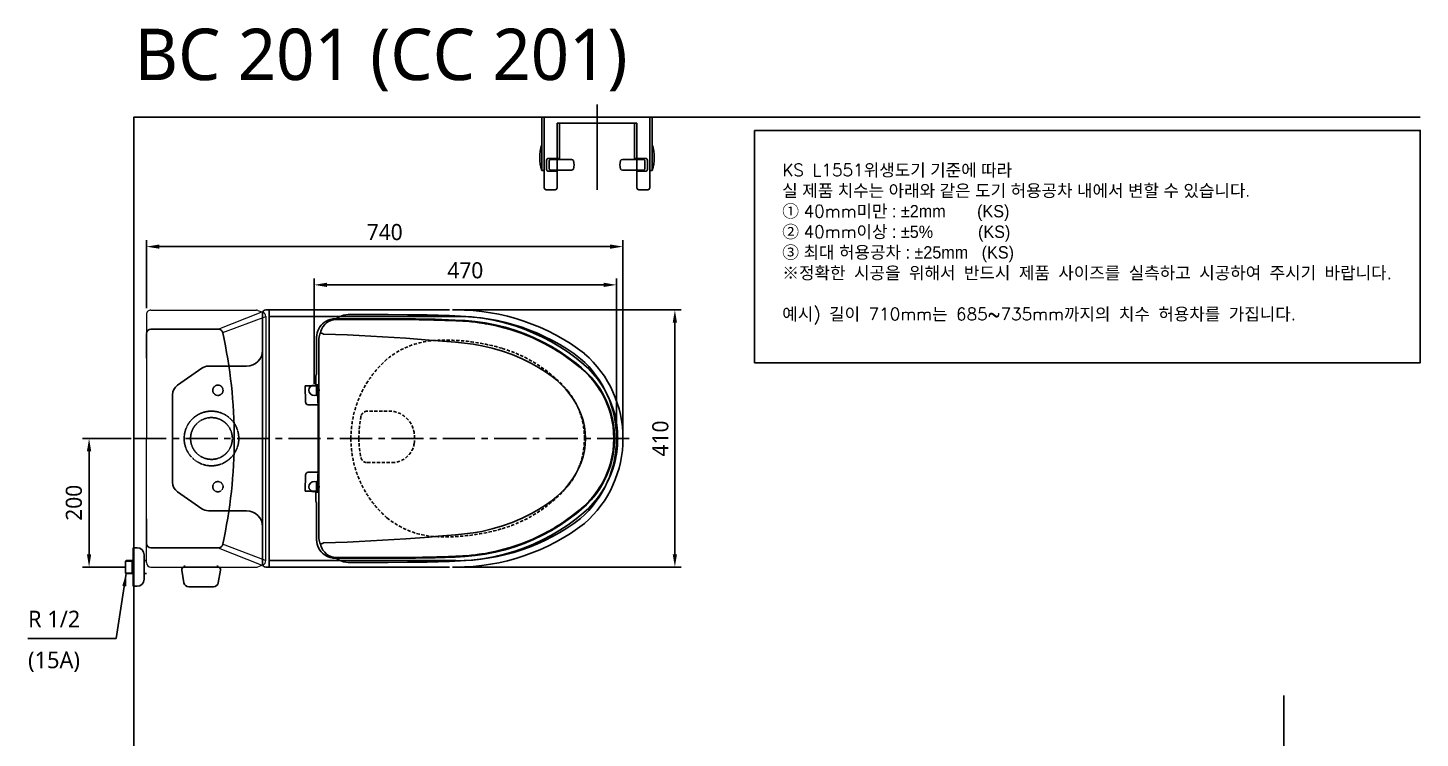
# Model space of a CAD drawing. Extents: x 2336 to 4524, y -14 to 2197.
# Drawn here: x 2359 to 4524, y 1091 to 2197 of the extents above; entities that cross this region are included whole.
import ezdxf

# ---------------------------------------------------------------- set-up
doc = ezdxf.new("R2010")
doc.units = 0
doc.header["$LTSCALE"] = 20
doc.header["$MEASUREMENT"] = 0
for name, pattern in [('CENTER', [2, 1.25, -0.25, 0.25, -0.25]), ('HIDDEN', [0.375, 0.25, -0.125]), ('HIDDEN2', [0.1875, 0.125, -0.0625])]:
    doc.linetypes.add(name, pattern=pattern)
doc.layers.get('0').update_dxf_attribs({"linetype": 'CONTINUOUS'})
doc.layers.get('DEFPOINTS').update_dxf_attribs({"linetype": 'CONTINUOUS'})
for name, color, linetype in [('1', 1, 'CONTINUOUS'), ('2', 2, 'CONTINUOUS'), ('3', 3, 'CONTINUOUS'), ('4', 4, 'CONTINUOUS'), ('6', 6, 'CONTINUOUS'), ('CEN', 1, 'CENTER'), ('CENTER', 2, 'CENTER'), ('FAUCET', 4, 'CONTINUOUS')]:
    doc.layers.add(name, color=color, linetype=linetype)
doc.styles.add('GHS', font='romans', dxfattribs={"bigfont": 'ghs'})
doc.styles.add('ROMANS', font='romans.shx')
doc.styles.get("Standard").update_dxf_attribs({"font": 'NanumGothic.ttf'})
doc.dimstyles.new('ISO-25', dxfattribs={"dimtxt": 15, "dimasz": 15, "dimexe": 5, "dimexo": 0.625, "dimgap": 3, "dimtad": 1, "dimtxsty": 'Standard', "dimcen": 2.5, "dimadec": 0, "dimazin": 0, "dimtfac": 1, "dimtmove": 0, "dimatfit": 3, "dimfxl": 0, "dimarcsym": 0})
doc.dimstyles.get("Standard").update_dxf_attribs({"dimtxt": 0.18, "dimasz": 0.18, "dimexe": 0.18, "dimexo": 0.0625, "dimgap": 0.09, "dimtad": 0, "dimtih": 1, "dimtoh": 1, "dimdec": 4, "dimzin": 0, "dimdsep": 46, "dimtxsty": 'Standard', "dimcen": 0.09, "dimadec": 0, "dimazin": 0, "dimtfac": 1, "dimtdec": 4, "dimtofl": 0, "dimtmove": 0, "dimatfit": 3, "dimfxl": 0, "dimtolj": 1, "dimtzin": 0, "dimarcsym": 0})

# ---------------------------------------------------------------- blocks, each defined once
blk = doc.blocks.new('*D15')
at = {"layer": '3', "color": 3, "lineweight": -2}
for p, q in [((2520, 1557.7), (2444.7, 1557.7)), ((2454.7, 1537.7), (2454.7, 1377.7)), ((2511.9, 1357.7), (2444.7, 1357.7))]:
    blk.add_line(p, q, dxfattribs=at)
at = {"layer": '3', "color": 3}
for points in [[(2451.3, 1537.7), (2458, 1537.7), (2454.7, 1557.7)], [(2451.3, 1377.7), (2458, 1377.7), (2454.7, 1357.7)]]:
    blk.add_solid(points, dxfattribs=at)
at = {"layer": 'DEFPOINTS', "color": 0}
for p in [(2530, 1557.7), (2454.7, 1357.7), (2521.9, 1357.7)]:
    blk.add_point(p, dxfattribs=at)
at = {"layer": '3', "color": 2, "insert": (2431.1, 1457.7), "char_height": 25, "attachment_point": 5, "rotation": 90}
blk.add_mtext('\\A1;200', dxfattribs=at)
blk = doc.blocks.new('*D19')
at = {"layer": '3', "color": 3, "lineweight": -2}
for p, q in [((2804.5, 1642.7), (2804.5, 1806.7)), ((3274.9, 1567.9), (3274.9, 1806.7)), ((2824.5, 1796.7), (3254.9, 1796.7))]:
    blk.add_line(p, q, dxfattribs=at)
at = {"layer": '3', "color": 3}
for points in [[(2824.5, 1800), (2824.5, 1793.4), (2804.5, 1796.7)], [(3254.9, 1800), (3254.9, 1793.4), (3274.9, 1796.7)]]:
    blk.add_solid(points, dxfattribs=at)
at = {"layer": 'DEFPOINTS', "color": 0}
for p in [(3274.9, 1796.7), (2804.5, 1632.7), (3274.9, 1557.9)]:
    blk.add_point(p, dxfattribs=at)
at = {"layer": '3', "color": 2, "insert": (3039.7, 1819.2), "char_height": 25, "attachment_point": 5}
blk.add_mtext('\\A1;470', dxfattribs=at)
blk = doc.blocks.new('*D20')
at = {"layer": '3', "color": 3, "lineweight": -2}
for p, q in [((3020, 1757.7), (3375.6, 1757.7)), ((3365.6, 1737.7), (3365.6, 1377.7)), ((3020, 1357.7), (3375.6, 1357.7))]:
    blk.add_line(p, q, dxfattribs=at)
at = {"layer": '3', "color": 3}
for points in [[(3362.2, 1737.7), (3368.9, 1737.7), (3365.6, 1757.7)], [(3362.2, 1377.7), (3368.9, 1377.7), (3365.6, 1357.7)]]:
    blk.add_solid(points, dxfattribs=at)
at = {"layer": 'DEFPOINTS', "color": 0}
for p in [(3010, 1757.7), (3010, 1357.7), (3365.6, 1357.7)]:
    blk.add_point(p, dxfattribs=at)
at = {"layer": '3', "color": 2, "insert": (3343.1, 1557.7), "char_height": 25, "attachment_point": 5, "rotation": 90}
blk.add_mtext('\\A1;410', dxfattribs=at)
blk = doc.blocks.new('*D28')
at = {"layer": '3', "color": 3, "lineweight": -2}
for p, q in [((2543.9, 1760.7), (2543.9, 1866.2)), ((3284.9, 1567.9), (3284.9, 1866.2)), ((2563.9, 1856.2), (3264.9, 1856.2))]:
    blk.add_line(p, q, dxfattribs=at)
at = {"layer": '3', "color": 3}
for points in [[(2563.9, 1859.5), (2563.9, 1852.9), (2543.9, 1856.2)], [(3264.9, 1859.5), (3264.9, 1852.9), (3284.9, 1856.2)]]:
    blk.add_solid(points, dxfattribs=at)
at = {"layer": 'DEFPOINTS', "color": 0}
for p in [(3284.9, 1856.2), (2543.9, 1750.7), (3284.9, 1557.9)]:
    blk.add_point(p, dxfattribs=at)
at = {"layer": '3', "color": 2, "insert": (2914.4, 1878.7), "char_height": 25, "attachment_point": 5}
blk.add_mtext('\\A1;740', dxfattribs=at)

msp = doc.modelspace()

# ---------------------------------------------------------------- linework, layer by layer
at = {"linetype": 'Continuous', "lineweight": 0}
for p, q in [((2550.9, 1757.2), (2715.1, 1757.2)), ((2655.6, 1728), (2722.3, 1754.2)), ((2717, 1756.9), (2725, 1754)), ((2543.9, 1750.7), (2543.9, 1557.7)), ((2729.1, 1747.2), (2662.4, 1722.2)), ((2729.5, 1747.3), (2729.5, 1557.7)), ((2543.9, 1682.7), (2543.9, 1720.2)), ((2543.9, 1682.7), (2543.9, 1557.7)), ((2543.9, 1364.6), (2543.9, 1557.7)), ((2543.9, 1432.6), (2543.9, 1557.7)), ((2729.5, 1368), (2729.5, 1557.7)), ((2543.9, 1432.6), (2543.9, 1395.1)), ((2655.6, 1387.4), (2722.3, 1361.2)), ((2729.1, 1368.1), (2662.4, 1393.1)), ((2550.9, 1357.6), (2715.1, 1357.6)), ((2717, 1358), (2725, 1361.3))]:
    msp.add_line(p, q, dxfattribs=at)
at = {"linetype": 'Continuous'}
for p, q in [((2729.5, 1757.7), (3015, 1757.7)), ((2734.5, 1747.7), (3025.1, 1747.7)), ((2734.5, 1367.7), (3025.1, 1367.7)), ((2729.5, 1357.7), (3015, 1357.7))]:
    msp.add_line(p, q, dxfattribs=at)
for p, q in [((2734.5, 1420.2), (2734.5, 1757.7)), ((2724.5, 1420.2), (2724.5, 1752.7)), ((2550.9, 1728), (2655.5, 1728)), ((2592.2, 1640.6), (2629.9, 1666.9)), ((2584.5, 1557.7), (2584.5, 1625.8)), ((2584.5, 1489.5), (2584.5, 1557.7)), ((2592.2, 1474.8), (2629.9, 1448.4)), ((2724.5, 1362.7), (2724.5, 1420.2)), ((2734.5, 1357.7), (2734.5, 1420.2)), ((2550.9, 1387.4), (2655.5, 1387.4))]:
    msp.add_line(p, q)
at = {"color": 2}
for p, q in [((2837.6, 1743.9), (2837.6, 1743.9)), ((2837.6, 1743.9), (2837.6, 1743.9)), ((2807.5, 1655.8), (2807.5, 1641.6)), ((2790.9, 1639.7), (2802.4, 1639.7)), ((2790.9, 1639.7), (2791.4, 1614.1)), ((2792.9, 1639.7), (2795.9, 1639.7)), ((2802.4, 1639.7), (2808.2, 1639.7)), ((2808.2, 1638.1), (2808.2, 1625.9)), ((2809, 1625.9), (2808.4, 1626)), ((2809.7, 1624.2), (2808.8, 1624.2)), ((2809.7, 1624.5), (2810.8, 1624.4)), ((2810.4, 1624.2), (2809.7, 1624.2)), ((2810.4, 1624.2), (2810.8, 1624.2)), ((2810.6, 1613.1), (2810.4, 1624.2)), ((2795.4, 1610.2), (2802.4, 1610.2)), ((2802.4, 1610.2), (2810.9, 1610.2)), ((2790.9, 1475.7), (2791.4, 1501.2)), ((2795.4, 1505.2), (2802.4, 1505.2)), ((2802.4, 1505.2), (2810.9, 1505.2)), ((2810.6, 1502.2), (2810.4, 1491.2)), ((2790.9, 1475.7), (2802.4, 1475.7)), ((2792.9, 1475.7), (2795.9, 1475.7)), ((2802.4, 1475.7), (2808.2, 1475.7)), ((2807.5, 1459.5), (2807.5, 1473.7)), ((2808.2, 1477.2), (2808.2, 1489.4)), ((2809, 1489.5), (2808.4, 1489.4)), ((2809.7, 1491.2), (2808.8, 1491.2)), ((2810.4, 1491.2), (2809.7, 1491.2)), ((2809.7, 1490.9), (2810.8, 1491)), ((2810.4, 1491.2), (2810.8, 1491.2)), ((2837.6, 1371.4), (2837.6, 1371.4)), ((2837.6, 1371.4), (2837.6, 1371.4))]:
    msp.add_line(p, q, dxfattribs=at)
at = {"ltscale": 0.1}
for p, q in [((2640.2, 1670.2), (2699.5, 1670.2)), ((2640.2, 1445.2), (2699.5, 1445.2))]:
    msp.add_line(p, q, dxfattribs=at)
at = {"color": 2, "linetype": 'HIDDEN'}
for p, q in [((2925.7, 1600.2), (2887.2, 1600.2)), ((2887.2, 1520.2), (2925.7, 1520.2))]:
    msp.add_line(p, q, dxfattribs=at)
at = {"color": 2}
for points in [[(2832.7, 1743.5), (2829.4, 1742.8), (2826.3, 1741.7), (2823.2, 1740.2), (2820, 1738.1), (2817.8, 1736.2), (2815.6, 1734), (2813.7, 1731.4), (2811.9, 1728.5), (2810.5, 1725.3), (2809.4, 1721.9), (2808.8, 1719.2)], [(2814.3, 1722.1), (2815.2, 1724.8), (2816.1, 1727), (2817.2, 1729.2), (2818.4, 1731.2), (2821.1, 1734.8), (2824, 1737.6), (2827.2, 1739.7), (2830.6, 1741.2), (2834.4, 1742.2), (2838.4, 1742.6)], [(2837.6, 1743.9), (2833.7, 1743.7), (2832.7, 1743.5)], [(2950.3, 1743.9), (2931.3, 1743.9), (2900.4, 1743.9), (2893.6, 1743.9), (2886.9, 1743.9), (2880.6, 1743.9), (2874.7, 1743.9), (2870.9, 1743.9), (2866.1, 1743.9), (2860.4, 1743.9), (2853.8, 1743.9), (2846.1, 1743.9), (2837.6, 1743.9)], [(2838.4, 1742.6), (2849.6, 1742.6), (2860.1, 1742.7), (2870.1, 1742.7), (2879.2, 1742.7), (2882.4, 1742.7), (2885.5, 1742.7), (2888.8, 1742.7), (2891.9, 1742.7), (2894, 1742.7), (2896.8, 1742.7), (2900.1, 1742.7), (2901, 1742.7), (2902, 1742.7), (2903, 1742.7), (2904.1, 1742.7), (2905.2, 1742.7), (2906.3, 1742.7), (2915.5, 1742.7), (2925.8, 1742.7), (2937.2, 1742.7), (2949.6, 1742.7), (2952.9, 1742.7), (2954.4, 1742.7), (2955.9, 1742.7), (2957.5, 1742.6), (2959.1, 1742.6), (2960.8, 1742.6), (2962.6, 1742.6), (2967.7, 1742.5), (2973.2, 1742.4), (2979.2, 1742.3), (2985.6, 1742.2), (2990.7, 1742), (2995.2, 1741.9), (2999.2, 1741.8), (3002.6, 1741.7), (3005.5, 1741.6), (3007.9, 1741.5), (3013.5, 1741.3), (3019.2, 1741.1), (3024.8, 1740.8), (3028.5, 1740.7), (3035.6, 1740.3), (3041.4, 1740), (3049.4, 1739.3), (3052.6, 1739), (3055.4, 1738.6), (3058, 1738.3), (3060.2, 1738), (3062, 1737.8), (3063.4, 1737.6), (3065.4, 1737.3), (3068, 1736.9), (3071.3, 1736.3), (3075.4, 1735.6), (3080.2, 1734.7), (3085.6, 1733.5), (3091.8, 1732.1), (3109.5, 1727.2), (3126.7, 1721.4), (3143.5, 1714.6), (3154.2, 1709.7), (3164.6, 1704.3), (3167, 1703.1), (3169.3, 1701.8), (3171.5, 1700.5), (3173.8, 1699.2), (3176.1, 1697.9), (3178.3, 1696.6), (3180.5, 1695.2), (3186.9, 1691.3), (3193.1, 1687.1), (3199.3, 1682.8), (3204.9, 1678.7), (3209.6, 1675.1), (3214.1, 1671.5), (3218.2, 1668.2), (3219.2, 1667.3), (3220.1, 1666.5), (3221, 1665.7), (3221.9, 1665), (3222.8, 1664.2), (3223.6, 1663.5), (3228.1, 1659.3), (3231.6, 1655.7), (3233.8, 1653.3), (3235.5, 1651.4), (3237.6, 1649), (3240.1, 1645.9), (3242.7, 1642.4), (3245.4, 1638.7), (3248.1, 1634.6), (3250.4, 1630.9), (3253, 1626.5), (3255.6, 1621.5), (3256.6, 1619.3), (3257.7, 1617.1), (3258.8, 1614.7), (3259.8, 1612.3), (3260.8, 1609.7), (3261.9, 1607), (3263.4, 1602.7), (3265, 1597.5), (3266.6, 1591.4), (3268.2, 1584.3), (3269.5, 1576.4), (3270.3, 1567.5), (3270.7, 1557.7)], [(2857.5, 1750.4), (2854, 1750.1), (2850.5, 1749.5), (2847.5, 1748.6), (2844.9, 1747.5), (2842.1, 1746), (2840, 1744.5), (2839.3, 1744)], [(3276.7, 1557.7), (3276.6, 1561.8), (3276.3, 1568.3), (3275.8, 1573.8), (3275.3, 1578.6), (3274.7, 1582.4), (3273.9, 1586.7), (3273, 1590.9), (3272, 1595.3), (3269.1, 1605.1), (3265.6, 1614.8), (3261.4, 1624.2), (3256.6, 1633.3), (3251.2, 1642.1), (3245.3, 1650.5), (3238.7, 1658.4), (3231.7, 1665.9), (3224.1, 1672.9), (3212.1, 1682.7), (3199.7, 1691.8), (3186.8, 1700.3), (3173.5, 1708.1), (3159.8, 1715.3), (3145.8, 1721.8), (3131.5, 1727.6), (3117, 1732.8), (3100.4, 1737.7), (3083.6, 1741.7), (3066.6, 1744.7), (3049.4, 1746.9), (3032.2, 1748.1), (3014.9, 1748.8), (2997.6, 1749.4), (2980.3, 1749.9), (2949.9, 1750.3), (2919.5, 1750.4), (2912.8, 1750.4), (2906.2, 1750.4), (2900, 1750.4), (2894.1, 1750.4), (2890.4, 1750.4), (2885.7, 1750.4), (2880.1, 1750.4), (2873.5, 1750.4), (2866, 1750.4), (2857.5, 1750.4)], [(2857.5, 1750.4), (2857.5, 1750.4), (2857.5, 1750.3)], [(3271.4, 1568.5), (3271.1, 1571.6), (3270.4, 1577.2), (3269.7, 1582), (3269, 1585.9), (3268.1, 1590.2), (3267, 1594.4), (3265.8, 1598.8), (3262.4, 1608.7), (3258.4, 1618.3), (3253.6, 1627.6), (3248.2, 1636.5), (3242.1, 1645), (3235.5, 1653.1), (3228.2, 1660.6), (3220.5, 1667.7), (3212.4, 1674.3), (3199.9, 1683.7), (3187, 1692.5), (3173.6, 1700.7), (3159.8, 1708.1), (3145.7, 1714.9), (3131.2, 1720.9), (3116.5, 1726.2), (3101.5, 1730.7), (3086.2, 1734.5), (3070.8, 1737.5), (3055.2, 1739.8), (3039.6, 1741.2), (3023.9, 1742), (2993, 1743.1), (2962.2, 1743.8), (2950.3, 1743.9)], [(2811.7, 1709.4), (2811.7, 1710), (2811.7, 1710.6), (2811.7, 1711.3), (2811.8, 1711.9), (2811.8, 1712.7), (2811.9, 1713), (2812, 1713.6), (2812, 1714.2), (2812.2, 1715), (2812.3, 1715.9), (2812.9, 1718.1), (2813.6, 1720.1), (2814.3, 1722.1)], [(2819.4, 1720.2), (2817.8, 1720.9), (2817, 1721.2), (2817, 1721.2), (2816.8, 1721.3), (2816.3, 1721.4), (2815.1, 1721.9), (2814.3, 1722.1)], [(2819.4, 1720.2), (2837.7, 1719.6), (2856, 1718.9), (2874.4, 1718.1), (2892.8, 1717.1), (2911.2, 1716), (2947.4, 1713.7), (2983.6, 1710.9), (2997.3, 1709.8), (3011, 1708.6), (3024.7, 1707.4), (3038.4, 1706.1), (3052, 1704.5), (3065.5, 1702.1), (3081.5, 1698.4), (3097.3, 1693.8), (3112.8, 1688.2), (3127.9, 1681.7), (3142.6, 1674.2)], [(2811.9, 1557.7), (2811.9, 1571.4), (2811.9, 1585.2), (2811.8, 1598.9), (2811.8, 1612.6), (2811.8, 1626.2), (2811.8, 1640.6), (2811.7, 1675.3), (2811.7, 1709.4)], [(3142.6, 1674.2), (3153.6, 1668), (3164.2, 1661.2), (3174.6, 1653.9), (3182, 1648.2), (3188.9, 1641.6), (3195.4, 1634.8), (3201.4, 1627.5), (3207, 1619.9), (3212, 1611.8), (3216.3, 1603.4), (3219.9, 1594.7), (3222.8, 1585.7), (3224.8, 1576.5), (3226, 1567.1), (3226.4, 1557.7)], [(2807.6, 1656.1), (2807.5, 1655.8)], [(2807.5, 1655.8), (2807.5, 1655.7)], [(2807.5, 1655.8), (2807.5, 1655.7)], [(2807.6, 1656.3), (2807.6, 1656.1)], [(2807.6, 1656.3), (2807.6, 1656.3), (2807.6, 1656.3)], [(2809.8, 1639.7), (2809.7, 1639.7), (2809.2, 1639.6), (2809, 1639.5), (2808.7, 1639.3), (2808.6, 1639.2), (2808.5, 1639.1), (2808.4, 1638.8), (2808.2, 1638.5), (2808.2, 1638.1)], [(2808.2, 1639.7), (2808.7, 1639.7), (2809.3, 1639.7), (2809.7, 1639.7)], [(2808.4, 1626), (2808.2, 1626), (2808.2, 1626)], [(2808.2, 1626), (2808.2, 1625.7), (2808.3, 1625.4), (2808.5, 1625.2), (2808.6, 1624.9), (2809.1, 1624.6), (2809.3, 1624.5)], [(2810.8, 1625.8), (2810.7, 1625.8), (2809.7, 1625.9), (2809, 1625.9)], [(2809.3, 1624.5), (2809.7, 1624.5)], [(2791.4, 1614.1), (2791.5, 1613.2), (2791.8, 1612.4), (2792.6, 1611.3), (2793.9, 1610.5), (2795.4, 1610.2)], [(3271.8, 1557.7), (3271.6, 1565.1), (3271.4, 1568.5)], [(2811.9, 1557.7), (2811.9, 1543.9), (2811.9, 1530.2), (2811.8, 1516.5), (2811.8, 1502.8), (2811.8, 1489.1), (2811.8, 1474.7), (2811.7, 1440.1), (2811.7, 1406)], [(2838.4, 1372.8), (2849.6, 1372.7), (2860.1, 1372.7), (2870.1, 1372.7), (2879.2, 1372.7), (2882.4, 1372.7), (2885.5, 1372.6), (2888.8, 1372.6), (2891.9, 1372.6), (2894, 1372.6), (2896.8, 1372.6), (2900.1, 1372.6), (2901, 1372.6), (2902, 1372.6), (2903, 1372.6), (2904.1, 1372.6), (2905.2, 1372.6), (2906.3, 1372.6), (2915.5, 1372.6), (2925.8, 1372.6), (2937.2, 1372.6), (2949.6, 1372.7), (2952.9, 1372.7), (2954.4, 1372.7), (2955.9, 1372.7), (2957.5, 1372.7), (2959.1, 1372.7), (2960.8, 1372.7), (2962.6, 1372.8), (2967.7, 1372.8), (2973.2, 1372.9), (2979.2, 1373), (2985.6, 1373.2), (2990.7, 1373.3), (2995.2, 1373.4), (2999.2, 1373.6), (3002.6, 1373.7), (3005.5, 1373.8), (3007.9, 1373.8), (3013.5, 1374.1), (3019.2, 1374.3), (3024.8, 1374.5), (3028.5, 1374.7), (3035.6, 1375), (3041.4, 1375.4), (3049.4, 1376.1), (3052.6, 1376.4), (3055.4, 1376.7), (3058, 1377), (3060.2, 1377.3), (3062, 1377.6), (3063.4, 1377.8), (3065.4, 1378.1), (3068, 1378.5), (3071.3, 1379), (3075.4, 1379.8), (3080.2, 1380.7), (3085.6, 1381.9), (3091.8, 1383.3), (3109.5, 1388.1), (3126.7, 1394), (3143.5, 1400.7), (3154.2, 1405.7), (3164.6, 1411), (3167, 1412.3), (3169.3, 1413.5), (3171.5, 1414.8), (3173.8, 1416.1), (3176.1, 1417.4), (3178.3, 1418.8), (3180.5, 1420.1), (3186.9, 1424.1), (3193.1, 1428.2), (3199.3, 1432.5), (3204.9, 1436.7), (3209.6, 1440.3), (3214.1, 1443.9), (3218.2, 1447.2), (3219.2, 1448), (3220.1, 1448.8), (3221, 1449.6), (3221.9, 1450.4), (3222.8, 1451.1), (3223.6, 1451.9), (3228.1, 1456.1), (3231.6, 1459.6), (3233.8, 1462.1), (3235.5, 1464), (3237.6, 1466.4), (3240.1, 1469.5), (3242.7, 1472.9), (3245.4, 1476.7), (3248.1, 1480.7), (3250.4, 1484.5), (3253, 1488.9), (3255.6, 1493.9), (3256.6, 1496), (3257.7, 1498.3), (3258.8, 1500.6), (3259.8, 1503.1), (3260.8, 1505.7), (3261.9, 1508.3), (3263.4, 1512.7), (3265, 1517.9), (3266.6, 1524), (3268.2, 1531), (3269.5, 1539), (3270.3, 1547.9), (3270.7, 1557.7)], [(3276.7, 1557.7), (3276.6, 1553.5), (3276.3, 1547.1), (3275.8, 1541.5), (3275.3, 1536.8), (3274.7, 1532.9), (3273.9, 1528.7), (3273, 1524.4), (3272, 1520.1), (3269.1, 1510.2), (3265.6, 1500.6), (3261.4, 1491.1), (3256.6, 1482), (3251.2, 1473.3), (3245.3, 1464.9), (3238.7, 1456.9), (3231.7, 1449.4), (3224.1, 1442.4), (3212.1, 1432.7), (3199.7, 1423.6), (3186.8, 1415.1), (3173.5, 1407.3), (3159.8, 1400.1), (3145.8, 1393.5), (3131.5, 1387.7), (3117, 1382.6), (3100.4, 1377.7), (3083.6, 1373.7), (3066.6, 1370.6), (3049.4, 1368.5), (3032.2, 1367.3), (3014.9, 1366.5), (2997.6, 1365.9), (2980.3, 1365.5), (2949.9, 1365.1), (2919.5, 1365), (2912.8, 1365), (2906.2, 1365), (2900, 1365), (2894.1, 1365), (2890.4, 1365), (2885.7, 1365), (2880.1, 1365), (2873.5, 1365), (2866, 1365), (2857.5, 1365)], [(3271.4, 1546.8), (3271.1, 1543.8), (3270.4, 1538.2), (3269.7, 1533.4), (3269, 1529.5), (3268.1, 1525.2), (3267, 1520.9), (3265.8, 1516.6), (3262.4, 1506.7), (3258.4, 1497.1), (3253.6, 1487.8), (3248.2, 1478.8), (3242.1, 1470.3), (3235.5, 1462.3), (3228.2, 1454.7), (3220.5, 1447.7), (3212.4, 1441.1), (3199.9, 1431.6), (3187, 1422.8), (3173.6, 1414.7), (3159.8, 1407.2), (3145.7, 1400.5), (3131.2, 1394.5), (3116.5, 1389.2), (3101.5, 1384.6), (3086.2, 1380.8), (3070.8, 1377.8), (3055.2, 1375.6), (3039.6, 1374.1), (3023.9, 1373.3), (2993, 1372.2), (2962.2, 1371.6), (2950.3, 1371.5)], [(3142.6, 1441.1), (3153.6, 1447.4), (3164.2, 1454.2), (3174.6, 1461.4), (3182, 1467.2), (3188.9, 1473.7), (3195.4, 1480.6), (3201.4, 1487.9), (3207, 1495.5), (3212, 1503.5), (3216.3, 1511.9), (3219.9, 1520.6), (3222.8, 1529.6), (3224.8, 1538.9), (3226, 1548.2), (3226.4, 1557.7)], [(3271.8, 1557.7), (3271.6, 1550.3), (3271.4, 1546.8)], [(2791.4, 1501.2), (2791.5, 1502.2), (2791.8, 1503), (2792.6, 1504), (2793.9, 1504.9), (2795.4, 1505.2)], [(2808.2, 1489.4), (2808.2, 1489.6), (2808.3, 1489.9), (2808.5, 1490.2), (2808.6, 1490.4), (2809.1, 1490.8), (2809.3, 1490.8)], [(2808.4, 1489.4), (2808.2, 1489.4), (2808.2, 1489.4)], [(2809.8, 1475.7), (2809.7, 1475.7), (2809.2, 1475.8), (2809, 1475.9), (2808.7, 1476), (2808.6, 1476.1), (2808.5, 1476.3), (2808.4, 1476.6), (2808.2, 1476.9), (2808.2, 1477.2)], [(2808.2, 1475.7), (2808.7, 1475.7), (2809.3, 1475.7), (2809.7, 1475.7)], [(2810.8, 1489.5), (2810.7, 1489.5), (2809.7, 1489.5), (2809, 1489.5)], [(2809.3, 1490.8), (2809.7, 1490.9)], [(2807.5, 1459.6), (2807.5, 1459.7)], [(2807.6, 1459.2), (2807.5, 1459.6)], [(2807.5, 1459.6), (2807.5, 1459.6)], [(2807.6, 1459.1), (2807.6, 1459.2)], [(2807.6, 1459), (2807.6, 1459), (2807.6, 1459.1)], [(2819.4, 1395.2), (2837.7, 1395.7), (2856, 1396.4), (2874.4, 1397.3), (2892.8, 1398.3), (2911.2, 1399.3), (2947.4, 1401.7), (2983.6, 1404.4), (2997.3, 1405.5), (3011, 1406.7), (3024.7, 1407.9), (3038.4, 1409.2), (3052, 1410.9), (3065.5, 1413.2), (3081.5, 1416.9), (3097.3, 1421.6), (3112.8, 1427.2), (3127.9, 1433.7), (3142.6, 1441.1)], [(2832.7, 1371.8), (2829.4, 1372.6), (2826.3, 1373.7), (2823.2, 1375.2), (2820, 1377.3), (2817.8, 1379.2), (2815.6, 1381.4), (2813.7, 1384), (2811.9, 1386.8), (2810.5, 1390), (2809.4, 1393.5), (2808.8, 1396.1)], [(2811.7, 1406), (2811.7, 1405.4), (2811.7, 1404.8), (2811.7, 1404.1), (2811.8, 1403.4), (2811.8, 1402.7), (2811.9, 1402.4), (2812, 1401.7), (2812, 1401.1), (2812.2, 1400.4), (2812.3, 1399.5), (2812.9, 1397.2), (2813.6, 1395.2), (2814.3, 1393.3)], [(2819.4, 1395.2), (2817.8, 1394.5), (2817, 1394.2), (2817, 1394.2), (2816.8, 1394.1), (2816.3, 1393.9), (2815.1, 1393.5), (2814.3, 1393.3)], [(2814.3, 1393.3), (2815.2, 1390.6), (2816.1, 1388.4), (2817.2, 1386.1), (2818.4, 1384.1), (2821.1, 1380.6), (2824, 1377.8), (2827.2, 1375.7), (2830.6, 1374.1), (2834.4, 1373.1), (2838.4, 1372.8)], [(2837.6, 1371.4), (2833.7, 1371.7), (2832.7, 1371.8)], [(2950.3, 1371.5), (2931.3, 1371.4), (2900.4, 1371.4), (2893.6, 1371.4), (2886.9, 1371.4), (2880.6, 1371.4), (2874.7, 1371.4), (2870.9, 1371.4), (2866.1, 1371.4), (2860.4, 1371.4), (2853.8, 1371.4), (2846.1, 1371.4), (2837.6, 1371.4)], [(2857.5, 1365), (2854, 1365.2), (2850.5, 1365.8), (2847.5, 1366.8), (2844.9, 1367.8), (2842.1, 1369.4), (2840, 1370.8), (2839.3, 1371.4)], [(2857.5, 1365), (2857.5, 1365), (2857.5, 1365)]]:
    msp.add_lwpolyline(points, dxfattribs=at)
at = {"linetype": 'HIDDEN2', "ltscale": 0.1}
for centre, radius in [((2655, 1632.7), 8), ((2645, 1557.7), 42.5), ((2645, 1557.7), 32.5), ((2655, 1482.7), 8)]:
    msp.add_circle(centre, radius, dxfattribs=at)
at = {"linetype": 'Continuous'}
for centre in [(2804.5, 1632.7), (2804.5, 1482.7)]:
    msp.add_circle(centre, 8, dxfattribs=at)
at = {"linetype": 'Continuous', "lineweight": 0}
for centre, radius, start, end in [((2550.5, 1750.7), 6.58, 86.374, 179.3015), ((2715.1, 1752.2), 5, 67.5667, 90), ((2722.3, 1747.3), 7.25, 0, 67.5667), ((2550.9, 1364.6), 7, 180.0383, 270.0382), ((2722.3, 1368), 7.25, 292.4333, 0), ((2715.1, 1362.6), 5, 270, 292.4333)]:
    msp.add_arc(centre, radius, start, end, dxfattribs=at)
for centre, radius, start, end in [((2729.5, 1752.7), 5, 90, 180), ((2551, 1720.9), 7.05, 90, 180), ((2655.5, 1720.9), 7.05, 11.3395, 90), ((2699.5, 1695.2), 25, 270, 0), ((2602.5, 1625.8), 18, 124.992, 180), ((2602.5, 1489.5), 18, 180, 235.008), ((2699.5, 1420.2), 25, 0, 90), ((2551, 1394.4), 7.05, 180, 270), ((2655.5, 1394.4), 7.05, 270, 348.6605), ((2729.5, 1362.7), 5, 180, 270)]:
    msp.add_arc(centre, radius, start, end)
at = {"color": 2, "linetype": 'HIDDEN'}
for centre, radius, start, end in [((3009.1, 1401.7), 309, 73.4958, 92.8031), ((3000.3, 1580.5), 130, 92.8031, 129.3492), ((3035.8, 1491.8), 215, 40.1131, 73.4958), ((3025.2, 1557.9), 163.3, 131.0763, 180.0826), ((3106.1, 1557.8), 118.8, 359.9294, 37.6229), ((3065.7, 1557.7), 191.4, 169.5901, 180.0039), ((2887.2, 1590.2), 10, 90, 167.8487), ((2920.8, 1560.7), 39.8, 7.6772, 82.8964), ((2910.9, 1557.7), 50, 0, 9.5941), ((3025.2, 1557.4), 163.3, 179.9174, 228.9237), ((3014.9, 1557.7), 140.6, 180, 192.1513), ((2925.7, 1555.2), 35, 270, 350.4059), ((2910.9, 1557.7), 50, 350.4059, 0), ((3106.1, 1557.5), 118.8, 322.3771, 0.0706), ((2887.2, 1530.2), 10, 192.1513, 270), ((3035.8, 1623.5), 215, 286.5042, 319.8869), ((3000.3, 1534.9), 130, 230.6508, 267.1969), ((3009.1, 1713.7), 309, 267.1969, 286.5042)]:
    msp.add_arc(centre, radius, start, end, dxfattribs=at)
at = {"linetype": 'Continuous'}
for centre, radius, start, end in [((3109.6, 1557.9), 175.3, 359.9239, 48.7209), ((3109.5, 1557.9), 165.4, 359.9196, 48.5535), ((3109.5, 1557.4), 165.4, 311.4465, 0.0804), ((3109.6, 1557.4), 175.3, 311.2791, 0.0761)]:
    msp.add_arc(centre, radius, start, end, dxfattribs=at)
at = {"ltscale": 0.1}
for centre, start, end in [((2640.2, 1652.2), 90, 124.992), ((2640.2, 1463.2), 235.008, 270)]:
    msp.add_arc(centre, 18, start, end, dxfattribs=at)
at = {"color": 2}
for centre, major_axis, ratio, start_param, end_param in [((2809.1, 1641.6), (1.54, -0.24), 0.922859, 3.294378, 4.866949), ((2813.6, 1613.2), (0, 3), 0.999391, 1.58825, 1.913167), ((2813.6, 1613.2), (0, 3), 0.999391, 1.913167, 1.94548)]:
    msp.add_ellipse(centre, major_axis=major_axis, ratio=ratio, start_param=start_param, end_param=end_param, dxfattribs=at)
at = {"color": 2, "extrusion": (0, 0, -1)}
for centre, major_axis, ratio, start_param, end_param in [((2813.6, 1502.2), (0, -3), 0.999391, 1.58825, 1.913167), ((2813.6, 1502.2), (0, -3), 0.999391, 1.913167, 1.94548), ((2809.1, 1473.7), (1.54, 0.24), 0.922859, 3.294378, 4.866949)]:
    msp.add_ellipse(centre, major_axis=major_axis, ratio=ratio, start_param=start_param, end_param=end_param, dxfattribs=at)
at = {"color": 2}
for points, knots in [([(2808.8, 1719.2), (2808.8, 1719), (2808.7, 1718), (2808.5, 1716.4), (2808.4, 1715), (2808.4, 1714.3)], [0.8969833, 0.8969833, 0.8969833, 0.8969833, 0.9130435, 0.9565217, 1, 1, 1, 1]), ([(2808.4, 1714.3), (2808.4, 1712), (2808.4, 1707.8), (2808.4, 1701.8), (2808.4, 1696.2), (2808.4, 1691), (2808.4, 1686.1), (2808.4, 1681.6), (2808.4, 1677.4), (2808.4, 1673.5), (2808.4, 1669.9), (2808.4, 1666.5), (2808.5, 1663.5), (2808.5, 1661.8), (2808.5, 1661.1)], [0, 0, 0, 0, 0.0833333, 0.1666667, 0.25, 0.3333333, 0.4166667, 0.5, 0.5833333, 0.6666667, 0.75, 0.8333333, 0.9166667, 0.9899497, 0.9899497, 0.9899497, 0.9899497]), ([(2807.5, 1641.6), (2807.5, 1641.6), (2807.5, 1641.6), (2807.6, 1641.6), (2807.6, 1641.6)], [0.8469089, 0.8469089, 0.8469089, 0.8469089, 0.9166667, 1, 1, 1, 1]), ([(2809.1, 1640.2), (2809.3, 1640.2), (2809.8, 1640.2), (2810.2, 1640.2), (2810.5, 1640.2), (2810.5, 1640.2)], [0, 0, 0, 0, 0.3333333, 0.6666667, 0.6977408, 0.6977408, 0.6977408, 0.6977408]), ([(2810.6, 1639.7), (2810.6, 1639.7), (2810.6, 1639.7), (2810.6, 1639.7), (2810.4, 1639.7), (2810.3, 1639.7), (2809.8, 1639.7)], [0.4380291, 0.4380291, 0.4380291, 0.4380291, 0.4524758, 0.4524758, 0.4524758, 0.5595101, 0.5595101, 0.5595101, 0.5595101]), ([(2807.5, 1473.7), (2807.5, 1473.7), (2807.5, 1473.7), (2807.6, 1473.7), (2807.6, 1473.7)], [0.8469089, 0.8469089, 0.8469089, 0.8469089, 0.9166667, 1, 1, 1, 1]), ([(2809.1, 1475.2), (2809.3, 1475.2), (2809.8, 1475.2), (2810.2, 1475.2), (2810.5, 1475.2), (2810.5, 1475.2)], [0, 0, 0, 0, 0.3333333, 0.6666667, 0.6977408, 0.6977408, 0.6977408, 0.6977408]), ([(2810.6, 1475.6), (2810.6, 1475.6), (2810.6, 1475.6), (2810.6, 1475.6), (2810.4, 1475.6), (2810.3, 1475.6), (2809.8, 1475.7)], [0.4380291, 0.4380291, 0.4380291, 0.4380291, 0.4524758, 0.4524758, 0.4524758, 0.5595101, 0.5595101, 0.5595101, 0.5595101]), ([(2808.4, 1401.1), (2808.4, 1403.3), (2808.4, 1407.6), (2808.4, 1413.6), (2808.4, 1419.2), (2808.4, 1424.4), (2808.4, 1429.2), (2808.4, 1433.7), (2808.4, 1437.9), (2808.4, 1441.8), (2808.4, 1445.5), (2808.4, 1448.8), (2808.5, 1451.8), (2808.5, 1453.5), (2808.5, 1454.3)], [0, 0, 0, 0, 0.0833333, 0.1666667, 0.25, 0.3333333, 0.4166667, 0.5, 0.5833333, 0.6666667, 0.75, 0.8333333, 0.9166667, 0.9899497, 0.9899497, 0.9899497, 0.9899497]), ([(2808.8, 1396.1), (2808.8, 1396.4), (2808.7, 1397.3), (2808.5, 1399), (2808.4, 1400.4), (2808.4, 1401.1)], [0.8969833, 0.8969833, 0.8969833, 0.8969833, 0.9130435, 0.9565217, 1, 1, 1, 1])]:
    msp.add_open_spline(points, degree=3, knots=knots, dxfattribs=at)
for points in [[(2808, 1657.1), (2808, 1657), (2807.9, 1656.9), (2807.8, 1656.6), (2807.7, 1656.4), (2807.6, 1656.3)], [(2808.5, 1660.7), (2808.5, 1660.6), (2808.5, 1660.3), (2808.5, 1659.8), (2808.5, 1659.4), (2808.4, 1659), (2808.4, 1658.6), (2808.3, 1658.2), (2808.3, 1657.9), (2808.2, 1657.6), (2808.2, 1657.4), (2808.1, 1657.2), (2808, 1657.1), (2808, 1657.1)], [(2808.5, 1661.1), (2808.5, 1660.9), (2808.5, 1660.8), (2808.5, 1660.7)], [(2807.6, 1641.6), (2807.9, 1641.6), (2808.5, 1641.5), (2809.3, 1641.3), (2809.8, 1641.3), (2810.1, 1641.2)], [(2808.3, 1638.5), (2808.2, 1638.9), (2808.2, 1639.3), (2808.2, 1639.7)], [(2808.8, 1624.2), (2808.8, 1624.4), (2808.8, 1624.6), (2808.8, 1624.8)], [(2810.1, 1641.2), (2810.1, 1641.2), (2810.2, 1641.2), (2810.2, 1641.1), (2810.3, 1641), (2810.4, 1640.8), (2810.5, 1640.6), (2810.5, 1640.3), (2810.6, 1640), (2810.6, 1639.7), (2810.7, 1639.3), (2810.7, 1638.9), (2810.7, 1638.5), (2810.8, 1638.1), (2810.8, 1637.6), (2810.8, 1637.3), (2810.8, 1637.2)], [(2810.8, 1637.2), (2810.8, 1634.3), (2810.8, 1628.2), (2810.8, 1618.4), (2810.8, 1607.9), (2810.8, 1596.7), (2810.8, 1584.6), (2810.8, 1571.7), (2810.8, 1562.5), (2810.8, 1557.7)], [(2810.8, 1478.2), (2810.8, 1481.1), (2810.8, 1487.1), (2810.8, 1496.9), (2810.8, 1507.4), (2810.8, 1518.7), (2810.8, 1530.7), (2810.8, 1543.7), (2810.8, 1552.9), (2810.8, 1557.7)], [(2807.6, 1473.7), (2807.9, 1473.8), (2808.5, 1473.9), (2809.3, 1474), (2809.8, 1474.1), (2810.1, 1474.1)], [(2808.3, 1476.8), (2808.2, 1476.5), (2808.2, 1476.1), (2808.2, 1475.7)], [(2808.8, 1491.2), (2808.8, 1491), (2808.8, 1490.8), (2808.8, 1490.5)], [(2810.1, 1474.1), (2810.1, 1474.1), (2810.2, 1474.1), (2810.2, 1474.2), (2810.3, 1474.4), (2810.4, 1474.5), (2810.5, 1474.8), (2810.5, 1475), (2810.6, 1475.3), (2810.6, 1475.7), (2810.7, 1476), (2810.7, 1476.4), (2810.7, 1476.8), (2810.8, 1477.3), (2810.8, 1477.7), (2810.8, 1478), (2810.8, 1478.2)], [(2808, 1458.3), (2808, 1458.3), (2807.9, 1458.5), (2807.8, 1458.7), (2807.7, 1458.9), (2807.6, 1459)], [(2808.5, 1454.6), (2808.5, 1454.8), (2808.5, 1455.1), (2808.5, 1455.5), (2808.5, 1456), (2808.4, 1456.4), (2808.4, 1456.8), (2808.3, 1457.1), (2808.3, 1457.4), (2808.2, 1457.7), (2808.2, 1458), (2808.1, 1458.1), (2808, 1458.2), (2808, 1458.3)], [(2808.5, 1454.3), (2808.5, 1454.4), (2808.5, 1454.5), (2808.5, 1454.6)]]:
    msp.add_open_spline(points, degree=3, dxfattribs=at)
at = {"layer": '1'}
msp.add_line((3244.5, 1944.7), (3244.5, 2077.4), dxfattribs=at)
at = {"layer": '3', "color": 4}
for p, q in [((2540.4, 1367.9), (2543.9, 1367.9)), ((2540.4, 1347.4), (2543.9, 1347.4))]:
    msp.add_line(p, q, dxfattribs=at)
at = {"layer": '3'}
msp.add_lwpolyline([(3489.4, 2037.1), (4524.5, 2037.1), (4524.5, 1675.6), (3489.4, 1675.6)], close=True, dxfattribs=at)
at = {"layer": '3', "color": 0}
for centre, radius, start, end in [((3025.4, 1430), 327.7, 52.4167, 90.0631), ((3025.4, 1430), 317.7, 52.4499, 90.0631), ((1917.5, 1557.7), 762.9, 347.5428, 12.4572), ((3025.4, 1685.3), 317.7, 269.9369, 307.5501), ((3025.4, 1685.3), 327.7, 269.9369, 307.5833)]:
    msp.add_arc(centre, radius, start, end, dxfattribs=at)
at = {"layer": '4'}
for p, q in [((3158.5, 2057.7), (3330.5, 2057.7)), ((3158.5, 2057.7), (3158.5, 1974.7)), ((3162.5, 1947.7), (3162.5, 2057.7)), ((3326.5, 1947.7), (3326.5, 2057.7)), ((3330.5, 2057.7), (3330.5, 1974.7)), ((3182.5, 2048.4), (3306.5, 2048.4)), ((3182.5, 1947.7), (3182.5, 2048.4)), ((3186.2, 2048.4), (3186.2, 1993.4)), ((3302.7, 2048.4), (3302.7, 1993.4)), ((3306.5, 1947.7), (3306.5, 2048.4)), ((3182.5, 1993.4), (3169.1, 1993.4)), ((3182.5, 1991.9), (3173.1, 1991.9)), ((3186.2, 1993.4), (3182.5, 1993.4)), ((3182.5, 1991.9), (3204.9, 1991.9)), ((3306.5, 1991.9), (3284, 1991.9)), ((3302.7, 1993.4), (3306.5, 1993.4)), ((3306.5, 1993.4), (3319.9, 1993.4)), ((3306.5, 1991.9), (3315.9, 1991.9)), ((3158.5, 1974.7), (3162.5, 1974.7)), ((3166.1, 1990.4), (3166.1, 1976.4)), ((3182.5, 1973.4), (3169.1, 1973.4)), ((3170.1, 1988.9), (3170.1, 1977.9)), ((3182.5, 1974.9), (3173.1, 1974.9)), ((3182.5, 1974.9), (3204.9, 1974.9)), ((3306.5, 1974.9), (3284, 1974.9)), ((3306.5, 1974.9), (3315.9, 1974.9)), ((3306.5, 1973.4), (3319.9, 1973.4)), ((3318.9, 1988.9), (3318.9, 1977.9)), ((3322.9, 1990.4), (3322.9, 1976.4)), ((3326.5, 1974.7), (3330.5, 1974.7)), ((3165.5, 1944.7), (3179.5, 1944.7)), ((3309.5, 1944.7), (3323.5, 1944.7)), ((2523.4, 1327.7), (2523.4, 1387.7)), ((2523.4, 1387.7), (2529.4, 1387.7)), ((2511.4, 1366.9), (2512.4, 1367.9)), ((2511.4, 1348.4), (2511.4, 1366.9)), ((2521.9, 1366.9), (2511.4, 1366.9)), ((2512.4, 1367.9), (2523.4, 1367.9)), ((2521.9, 1347.4), (2521.9, 1367.9)), ((2521.9, 1366.9), (2522.9, 1367.9)), ((2523.4, 1367.3), (2523.4, 1348)), ((2540.4, 1376.7), (2540.4, 1338.7)), ((2521.9, 1348.4), (2511.4, 1348.4)), ((2512.4, 1347.4), (2511.4, 1348.4)), ((2512.4, 1347.4), (2523.4, 1347.4)), ((2522.9, 1347.4), (2521.9, 1348.4)), ((2529.4, 1327.7), (2523.4, 1327.7))]:
    msp.add_line(p, q, dxfattribs=at)
for centre, radius, start, end in [((3223.7, 1994.7), 68.2, 162.9409, 197.0591), ((3265.3, 1994.7), 68.2, 342.9409, 17.0591), ((3169.1, 1990.4), 3, 90, 180), ((3173.1, 1988.9), 3, 90, 180), ((3204.9, 1988.9), 3, 20.743, 90), ((3284, 1988.9), 3, 90, 159.257), ((3315.9, 1988.9), 3, 0, 90), ((3319.9, 1990.4), 3, 0, 90), ((3169.1, 1976.4), 3, 180, 270), ((3173.1, 1977.9), 3, 180, 270), ((3204.9, 1977.9), 3, 270, 339.257), ((3190.4, 1983.4), 18.5, 339.257, 20.743), ((3298.5, 1983.4), 18.5, 159.257, 200.743), ((3284, 1977.9), 3, 200.743, 270), ((3315.9, 1977.9), 3, 270, 0), ((3319.9, 1976.4), 3, 270, 0), ((3165.5, 1947.7), 3, 180, 270), ((3179.5, 1947.7), 3, 270, 0), ((3309.5, 1947.7), 3, 180, 270), ((3323.5, 1947.7), 3, 270, 0), ((2529.4, 1376.7), 11, 0, 90), ((2529.4, 1338.7), 11, 270, 0)]:
    msp.add_arc(centre, radius, start, end, dxfattribs=at)
at = {"layer": '6'}
msp.add_lwpolyline([(4524.5, 2057.7), (2524.5, 2057.7), (2524.5, 157.7), (4312.4, 157.7), (4312.4, 1157.7)], dxfattribs=at)
at = {"layer": 'CEN', "color": 2, "ltscale": 20}
msp.add_line((2810.8, 1557.7), (2804.5, 1557.7), dxfattribs=at)
at = {"layer": 'CENTER', "linetype": 'CENTER', "ltscale": 2}
msp.add_line((2524.7, 1557.7), (3297.9, 1557.7), dxfattribs=at)
at = {"layer": 'FAUCET', "color": 4}
for p, q in [((2598.9, 1353.1), (2602.2, 1333.3)), ((2655.1, 1357.6), (2602.7, 1357.6)), ((2603.3, 1360.2), (2603.3, 1357.6)), ((2654.5, 1360.2), (2654.5, 1357.6)), ((2658.9, 1353.1), (2655.6, 1333.3)), ((2648, 1326.9), (2609.8, 1326.9))]:
    msp.add_line(p, q, dxfattribs=at)
for centre, radius, start, end in [((2602.7, 1353.8), 3.84, 90, 189.4623), ((2655.1, 1353.8), 3.84, 350.5377, 90), ((2609.8, 1334.6), 7.69, 189.4623, 270), ((2648, 1334.6), 7.69, 270, 350.5377)]:
    msp.add_arc(centre, radius, start, end, dxfattribs=at)

# ---------------------------------------------------------------- texts
at = {"insert": (2525.3, 2195.3), "char_height": 80, "width": 1099.338, "attachment_point": 1, "style": 'GHS'}
msp.add_mtext('{\\fNanumGothic|b0|i0|c0|p50;BC 201 (CC 201)}', dxfattribs=at)
at = {"layer": '2'}
for s, p in [('R 1/2', (2359.8, 1263.8)), ('(15A)', (2359.8, 1200.3))]:
    msp.add_text(s, height=26, dxfattribs=at).set_placement(p)
at = {"layer": '2', "insert": (3532.5, 1860.1), "char_height": 19.2, "attachment_point": 4, "style": 'ROMANS'}
msp.add_mtext('{\\Fromans|c129;KS L1551\\fGulim|b0|i0|c129|p50;위생도기 기준에 따라 \\P실 제품 치수는 아래와 같은 도기 허용공차 내에서 변할 수 있습니다. \\Fromans|c129;\\P\\fGulim|b0|i0|c129|p50;① \\Fromans|c129;40mm\\fGulim|b0|i0|c129|p50;미만 : ±2mm       (KS)\\Fromans|c129; \\P\\fGulim|b0|i0|c129|p50;② \\Fromans|c129;40mm\\fGulim|b0|i0|c129|p50;이상 : ±5%          (KS)\\Fromans|c129;\\P\\fGulim|b0|i0|c129|p50;③ 최대 허용공차 : ±25mm   (KS)}\\P※정확한 시공을 위해서 반드시 제품 사이즈를 실측하고 시공하여 주시기 바랍니다.\\P\\P예시) 길이 710mm는 685~735mm까지의 치수 허용차를 가집니다.', dxfattribs=at)

# ---------------------------------------------------------------- dimensions: what is measured, and where the dimension line sits
at = {"layer": '3'}
dim = msp.add_linear_dim(base=(3284.9, 1856.2), p1=(2543.9, 1750.7), p2=(3284.9, 1557.9), text='740', dimstyle='Standard', override={"dimtxt": 25, "dimasz": 20, "dimexe": 10, "dimexo": 10, "dimgap": 10, "dimtad": 1, "dimtih": 0, "dimdec": 0, "dimzin": 8, "dimclrd": 3, "dimclre": 3, "dimclrt": 2, "dimtdec": 0, "dimtix": 1, "dimtofl": 1, "dimarcsym": 1}, dxfattribs=at)
dim.commit()
dim.dimension.update_dxf_attribs({"geometry": '*D28', "text_midpoint": (2914.4, 1878.7)})
dim = msp.add_linear_dim(base=(3274.9, 1796.7), p1=(2804.5, 1632.7), p2=(3274.9, 1557.9), dimstyle='Standard', override={"dimtxt": 25, "dimasz": 20, "dimexe": 10, "dimexo": 10, "dimgap": 10, "dimtad": 1, "dimtih": 0, "dimdec": 0, "dimzin": 8, "dimclrd": 3, "dimclre": 3, "dimclrt": 2, "dimtdec": 0, "dimtix": 1, "dimtofl": 1, "dimarcsym": 1}, dxfattribs=at)
dim.commit()
dim.dimension.update_dxf_attribs({"geometry": '*D19', "text_midpoint": (3039.7, 1819.2)})
dim = msp.add_linear_dim(base=(3365.6, 1357.7), p1=(3010, 1757.7), p2=(3010, 1357.7), angle=90, text='410', dimstyle='Standard', override={"dimtxt": 25, "dimasz": 20, "dimexe": 10, "dimexo": 10, "dimgap": 10, "dimtad": 1, "dimtih": 0, "dimdec": 0, "dimzin": 8, "dimclrd": 3, "dimclre": 3, "dimclrt": 2, "dimtdec": 0, "dimtix": 1, "dimtofl": 1, "dimarcsym": 1}, dxfattribs=at)
dim.commit()
dim.dimension.update_dxf_attribs({"geometry": '*D20', "text_midpoint": (3343.1, 1557.7)})
dim = msp.add_linear_dim(base=(2454.7, 1357.7), p1=(2530, 1557.7), p2=(2521.9, 1357.7), angle=90, dimstyle='Standard', override={"dimtxt": 25, "dimasz": 20, "dimexe": 10, "dimexo": 10, "dimgap": 10, "dimtad": 1, "dimtih": 0, "dimdec": 0, "dimzin": 8, "dimclrd": 3, "dimclre": 3, "dimclrt": 2, "dimtdec": 0, "dimtix": 1, "dimtofl": 1, "dimarcsym": 1}, dxfattribs=at)
dim.commit()
dim.dimension.update_dxf_attribs({"geometry": '*D15', "text_midpoint": (2431.1, 1457.7)})

# ---------------------------------------------------------------- leaders
at = {"color": 3}
msp.add_leader([(2512.4, 1347.4), (2496.6, 1246.6), (2359.5, 1246.6)], dimstyle='ISO-25', override={"dimscale": 1.3, "dimgap": 5, "dimtad": 0, "dimarcsym": 1}, dxfattribs=at)

doc.saveas('drawing.dxf')
